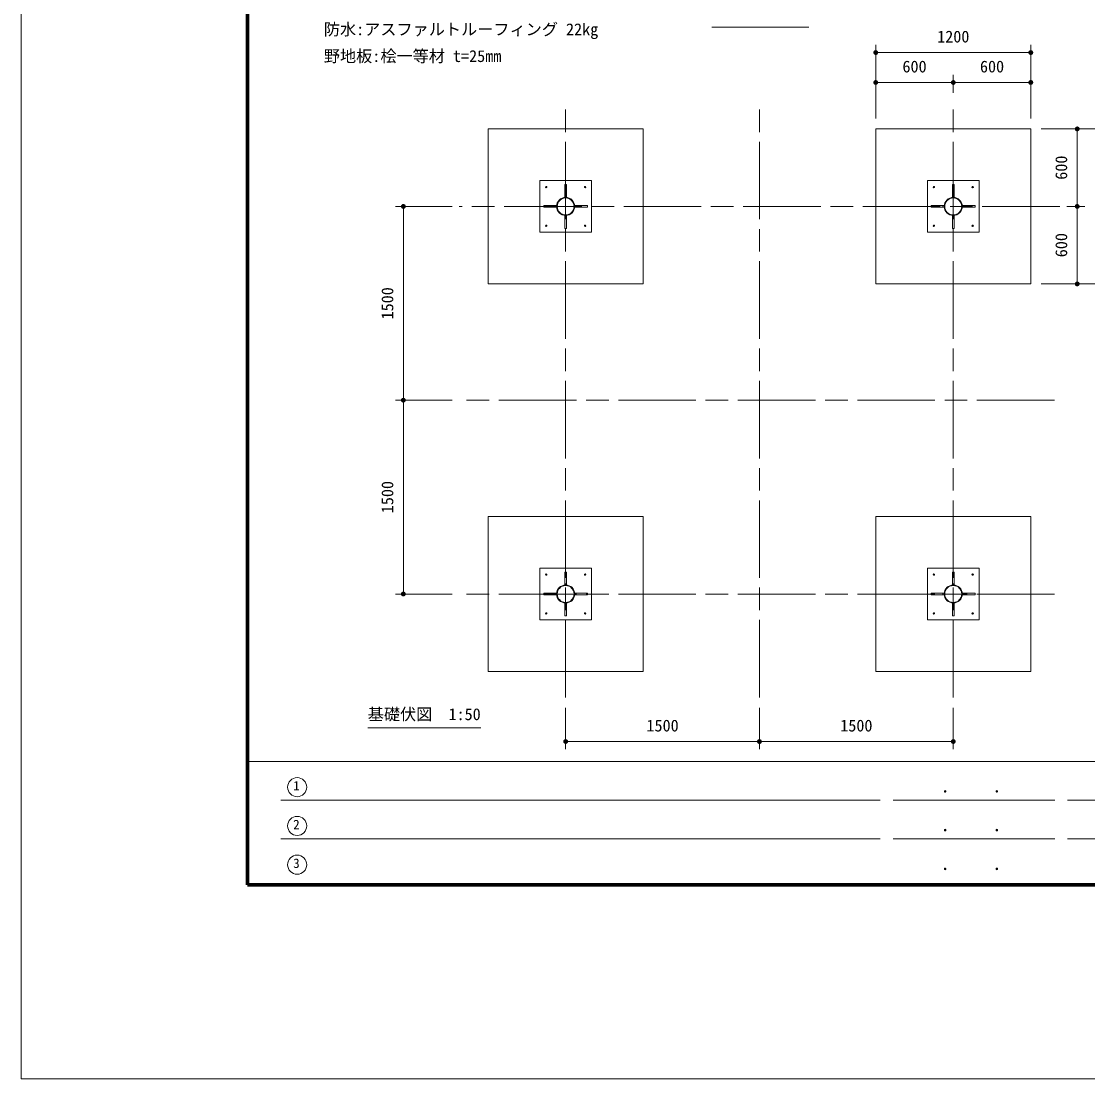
# Model space of a CAD drawing. Units: millimetres at full size, sheet at 1:50, with parts at other scales. Extents: x -1000 to 22000, y -750 to 15600.
# Drawn here: x -1000 to 7253, y -750 to 7434 of the extents above; entities that cross this region are included whole.
import ezdxf
from ezdxf.enums import TextEntityAlignment as Align

# ---------------------------------------------------------------- set-up
doc = ezdxf.new("R2010")
doc.units = ezdxf.units.MM
doc.header["$LTSCALE"] = 50
doc.linetypes.add('CHAIN', pattern=[18.5, 12, -1.5, 3.5, -1.5])
for name, color, linetype, lineweight in [('D-BMK', 2, 'CHAIN', 13), ('D-STR', 1, 'Continuous', 13), ('D-STR-DIM', 7, 'Continuous', 13), ('D-STR-HTXT', 7, 'Continuous', 13), ('D-STR-TXT', 7, 'Continuous', 13), ('D-TTL', 7, 'Continuous', 70), ('D-TTL-FRAM', 7, 'Continuous', 13), ('D-TTL-TXT', 7, 'Continuous', 13), ('V-nasSTD', 5, 'Continuous', 13)]:
    doc.layers.add(name, color=color, linetype=linetype, lineweight=lineweight)
doc.styles.add('ＭＳ ゴシック', font='')
doc.styles.get('ＭＳ ゴシック').set_extended_font_data('MS Gothic')

# ---------------------------------------------------------------- blocks, each defined once
blk = doc.blocks.new('filled_dot')
at = {"color": 0, "linetype": 'Continuous', "lineweight": -2, "const_width": 1.25}
blk.add_lwpolyline([(-0.625, 0, 1), (0.625, 0, 1)], format="xyb", close=True, dxfattribs=at)

msp = doc.modelspace()

# ---------------------------------------------------------------- linework, layer by layer
at = {"layer": 'D-BMK'}
for p, q in [((3212.79, 2201.4), (3212.79, 6801.4)), ((4712.79, 2201.4), (4712.79, 6801.4)), ((6212.79, 2201.4), (6212.79, 6801.4)), ((7037.49, 6001.4), (2388.09, 6001.4)), ((6996.18, 4501.4), (2429.4, 4501.4)), ((6996.18, 3001.4), (2429.4, 3001.4))]:
    msp.add_line(p, q, dxfattribs=at)
at = {"layer": 'D-STR'}
for p, q in [((3206.79, 6081.3), (3218.79, 6081.3)), ((6206.79, 6081.3), (6218.79, 6081.3)), ((3132.89, 5995.4), (3132.89, 6007.4)), ((3292.69, 6007.4), (3292.69, 5995.4)), ((6132.89, 5995.4), (6132.89, 6007.4)), ((6292.69, 6007.4), (6292.69, 5995.4)), ((3218.79, 5921.5), (3206.79, 5921.5)), ((6218.79, 5921.5), (6206.79, 5921.5)), ((3206.79, 3081.3), (3218.79, 3081.3)), ((6206.79, 3081.3), (6218.79, 3081.3)), ((3132.89, 2995.4), (3132.89, 3007.4)), ((3292.69, 3007.4), (3292.69, 2995.4)), ((6132.89, 2995.4), (6132.89, 3007.4)), ((6292.69, 3007.4), (6292.69, 2995.4)), ((3218.79, 2921.5), (3206.79, 2921.5)), ((6218.79, 2921.5), (6206.79, 2921.5))]:
    msp.add_line(p, q, dxfattribs=at)
for points in [[(2612.79, 5401.4), (3812.79, 5401.4), (3812.79, 6601.4), (2612.79, 6601.4)], [(5612.79, 5401.4), (6812.79, 5401.4), (6812.79, 6601.4), (5612.79, 6601.4)], [(3012.79, 5801.4), (3412.79, 5801.4), (3412.79, 6201.4), (3012.79, 6201.4)], [(6012.79, 5801.4), (6412.79, 5801.4), (6412.79, 6201.4), (6012.79, 6201.4)], [(3206.79, 6071.3), (3206.79, 6171.3), (3218.79, 6171.3), (3218.79, 6071.3)], [(6206.79, 6071.3), (6206.79, 6171.3), (6218.79, 6171.3), (6218.79, 6071.3)], [(3142.89, 5995.4), (3042.89, 5995.4), (3042.89, 6007.4), (3142.89, 6007.4)], [(3282.69, 6007.4), (3382.69, 6007.4), (3382.69, 5995.4), (3282.69, 5995.4)], [(6142.89, 5995.4), (6042.89, 5995.4), (6042.89, 6007.4), (6142.89, 6007.4)], [(6282.69, 6007.4), (6382.69, 6007.4), (6382.69, 5995.4), (6282.69, 5995.4)], [(3218.79, 5931.5), (3218.79, 5831.5), (3206.79, 5831.5), (3206.79, 5931.5)], [(6218.79, 5931.5), (6218.79, 5831.5), (6206.79, 5831.5), (6206.79, 5931.5)], [(2612.79, 2401.4), (3812.79, 2401.4), (3812.79, 3601.4), (2612.79, 3601.4)], [(5612.79, 2401.4), (6812.79, 2401.4), (6812.79, 3601.4), (5612.79, 3601.4)], [(3012.79, 2801.4), (3412.79, 2801.4), (3412.79, 3201.4), (3012.79, 3201.4)], [(3206.79, 3071.3), (3206.79, 3171.3), (3218.79, 3171.3), (3218.79, 3071.3)], [(6012.79, 2801.4), (6412.79, 2801.4), (6412.79, 3201.4), (6012.79, 3201.4)], [(6206.79, 3071.3), (6206.79, 3171.3), (6218.79, 3171.3), (6218.79, 3071.3)], [(3142.89, 2995.4), (3042.89, 2995.4), (3042.89, 3007.4), (3142.89, 3007.4)], [(3282.69, 3007.4), (3382.69, 3007.4), (3382.69, 2995.4), (3282.69, 2995.4)], [(6142.89, 2995.4), (6042.89, 2995.4), (6042.89, 3007.4), (6142.89, 3007.4)], [(6282.69, 3007.4), (6382.69, 3007.4), (6382.69, 2995.4), (6282.69, 2995.4)], [(3218.79, 2931.5), (3218.79, 2831.5), (3206.79, 2831.5), (3206.79, 2931.5)], [(6218.79, 2931.5), (6218.79, 2831.5), (6206.79, 2831.5), (6206.79, 2931.5)]]:
    msp.add_lwpolyline(points, close=True, dxfattribs=at)
for centre, radius in [((3062.79, 6151.4), 5.4), ((3362.79, 6151.4), 5.4), ((6062.79, 6151.4), 5.4), ((6362.79, 6151.4), 5.4), ((3212.79, 6001.4), 69.9), ((3212.79, 6001.4), 65.4), ((6212.79, 6001.4), 69.9), ((6212.79, 6001.4), 65.4), ((3062.79, 5851.4), 5.4), ((3362.79, 5851.4), 5.4), ((6062.79, 5851.4), 5.4), ((6362.79, 5851.4), 5.4), ((3062.79, 3151.4), 5.4), ((3362.79, 3151.4), 5.4), ((6062.79, 3151.4), 5.4), ((6362.79, 3151.4), 5.4), ((3212.79, 3001.4), 69.9), ((3212.79, 3001.4), 65.4), ((6212.79, 3001.4), 69.9), ((6212.79, 3001.4), 65.4), ((3062.79, 2851.4), 5.4), ((3362.79, 2851.4), 5.4), ((6062.79, 2851.4), 5.4), ((6362.79, 2851.4), 5.4)]:
    msp.add_circle(centre, radius, dxfattribs=at)
at = {"layer": 'D-STR-DIM'}
for p, q in [((5612.79, 6681.4), (5612.79, 7252.28)), ((5612.79, 7192.28), (6812.79, 7192.28)), ((6812.79, 6681.4), (6812.79, 7252.28)), ((5612.79, 6681.4), (5612.79, 7020.63)), ((6212.79, 6881.4), (6212.79, 7020.63)), ((6212.79, 6881.4), (6212.79, 7020.63)), ((6812.79, 6681.4), (6812.79, 7020.63)), ((5612.79, 6960.63), (6212.79, 6960.63)), ((6812.79, 6960.63), (6212.79, 6960.63)), ((6892.79, 6601.4), (7232.02, 6601.4)), ((6892.79, 6601.4), (7527.26, 6601.4)), ((7172.02, 6001.4), (7172.02, 6601.4)), ((2335.39, 6001.4), (1896.58, 6001.4)), ((1956.58, 6001.4), (1956.58, 4501.4)), ((7092.79, 6001.4), (7232.02, 6001.4)), ((7092.79, 6001.4), (7232.02, 6001.4)), ((7172.02, 6001.4), (7172.02, 5401.4)), ((6892.79, 5401.4), (7527.26, 5401.4)), ((6892.79, 5401.4), (7232.02, 5401.4)), ((2335.39, 4501.4), (1896.58, 4501.4)), ((2335.39, 4501.4), (1896.58, 4501.4)), ((1956.58, 4501.4), (1956.58, 3001.4)), ((2335.39, 3001.4), (1896.58, 3001.4)), ((3212.79, 2121.4), (3212.79, 1799.49)), ((4712.79, 2121.4), (4712.79, 1799.49)), ((4712.79, 2121.4), (4712.79, 1799.49)), ((6212.79, 2121.4), (6212.79, 1799.49)), ((3212.79, 1859.49), (4712.79, 1859.49)), ((4712.79, 1859.49), (6212.79, 1859.49))]:
    msp.add_line(p, q, dxfattribs=at)
at = {"layer": 'D-STR-TXT'}
for p, q in [((4345.05, 7388.08), (5095.05, 7388.08)), ((1681.08, 1966.7), (2556.08, 1966.7))]:
    msp.add_line(p, q, dxfattribs=at)
at = {"layer": 'D-TTL'}
msp.add_lwpolyline([(750, 750), (750, 14100), (20250, 14100), (20250, 750)], close=True, dxfattribs=at)
at = {"layer": 'D-TTL-FRAM'}
for p, q in [((750, 1706.1), (20250, 1706.1)), ((5648.06, 1406.1), (1008.51, 1406.1)), ((6998.06, 1406.1), (5748.06, 1406.1)), ((7098.06, 1406.1), (7598.06, 1406.1)), ((5648.06, 1106.1), (1008.51, 1106.1)), ((6998.06, 1106.1), (5748.06, 1106.1)), ((7098.06, 1106.1), (7598.06, 1106.1))]:
    msp.add_line(p, q, dxfattribs=at)
at = {"layer": 'D-TTL-TXT'}
for centre in [(1134.96, 1506.32), (1134.96, 1206.32), (1134.96, 906.32)]:
    msp.add_circle(centre, 74.03, dxfattribs=at)
at = {"layer": 'V-nasSTD'}
msp.add_lwpolyline([(-1000, -750), (-1000, 15600), (22000, 15600), (22000, -750)], close=True, dxfattribs=at)

# ---------------------------------------------------------------- block references
at = {"layer": 'D-STR-DIM', "xscale": 15, "yscale": 15}
for p in [(5612.79, 7192.28), (5612.79, 6960.63), (6212.79, 6960.63), (3212.79, 1859.49), (4712.79, 1859.49)]:
    msp.add_blockref('filled_dot', p, dxfattribs=at)
for p, rotation in [((6812.79, 7192.28), 180), ((6212.79, 6960.63), 180), ((6812.79, 6960.63), 180), ((7172.02, 6601.4), 270), ((1956.58, 6001.4), 270), ((7172.02, 6001.4), 90), ((7172.02, 6001.4), 270), ((7172.02, 5401.4), 90), ((1956.58, 4501.4), 90), ((1956.58, 4501.4), 270), ((1956.58, 3001.4), 90), ((4712.79, 1859.49), 180), ((6212.79, 1859.49), 180)]:
    msp.add_blockref('filled_dot', p, dxfattribs=dict(at, rotation=rotation))

# ---------------------------------------------------------------- texts
at = {"layer": 'D-STR-DIM', "style": 'ＭＳ ゴシック'}
for s, p in [('1200', (6212.79, 7361.66)), ('600', (5912.79, 7130.02)), ('600', (6512.79, 7130.02)), ('1500', (3962.79, 2028.88)), ('1500', (5462.79, 2028.88))]:
    msp.add_text(s, height=91.64, dxfattribs=at).set_placement(p, align=Align.TOP_CENTER)
for s, p in [('600', (7002.63, 6301.4)), ('600', (7002.63, 5701.4)), ('1500', (1787.19, 5251.4)), ('1500', (1787.19, 3751.4))]:
    msp.add_text(s, height=91.64, rotation=90, dxfattribs=at).set_placement(p, align=Align.TOP_CENTER)
at = {"layer": 'D-STR-HTXT', "style": 'ＭＳ ゴシック'}
for s, p in [('防水:アスファルトルーフィング 22kg', (1341.15, 7418.04)), ('野地板:桧一等材 t=25mm', (1341.15, 7210.65))]:
    msp.add_text(s, height=91.64, dxfattribs=at).set_placement(p, align=Align.TOP_LEFT)
at = {"layer": 'D-STR-TXT', "style": 'ＭＳ ゴシック'}
msp.add_text('基礎伏図\u30001:50', height=91.64, dxfattribs=at).set_placement((1681.08, 2116.7), align=Align.TOP_LEFT)
at = {"layer": 'D-TTL-FRAM', "style": 'ＭＳ ゴシック'}
for p in [(6112.49, 1432.1), (6512.49, 1432.1), (6112.49, 1132.1), (6512.49, 1132.1), (6112.49, 832.1), (6512.49, 832.1)]:
    msp.add_text('.', height=110, dxfattribs=at).set_placement(p, align=Align.BOTTOM_LEFT)
at = {"layer": 'D-TTL-TXT', "style": 'ＭＳ ゴシック'}
for s, p in [('1', (1104.42, 1458.8)), ('2', (1104.42, 1158.8)), ('3', (1104.42, 858.8))]:
    msp.add_text(s, height=73.31, dxfattribs=at).set_placement(p, align=Align.BOTTOM_LEFT)

doc.saveas('drawing.dxf')
